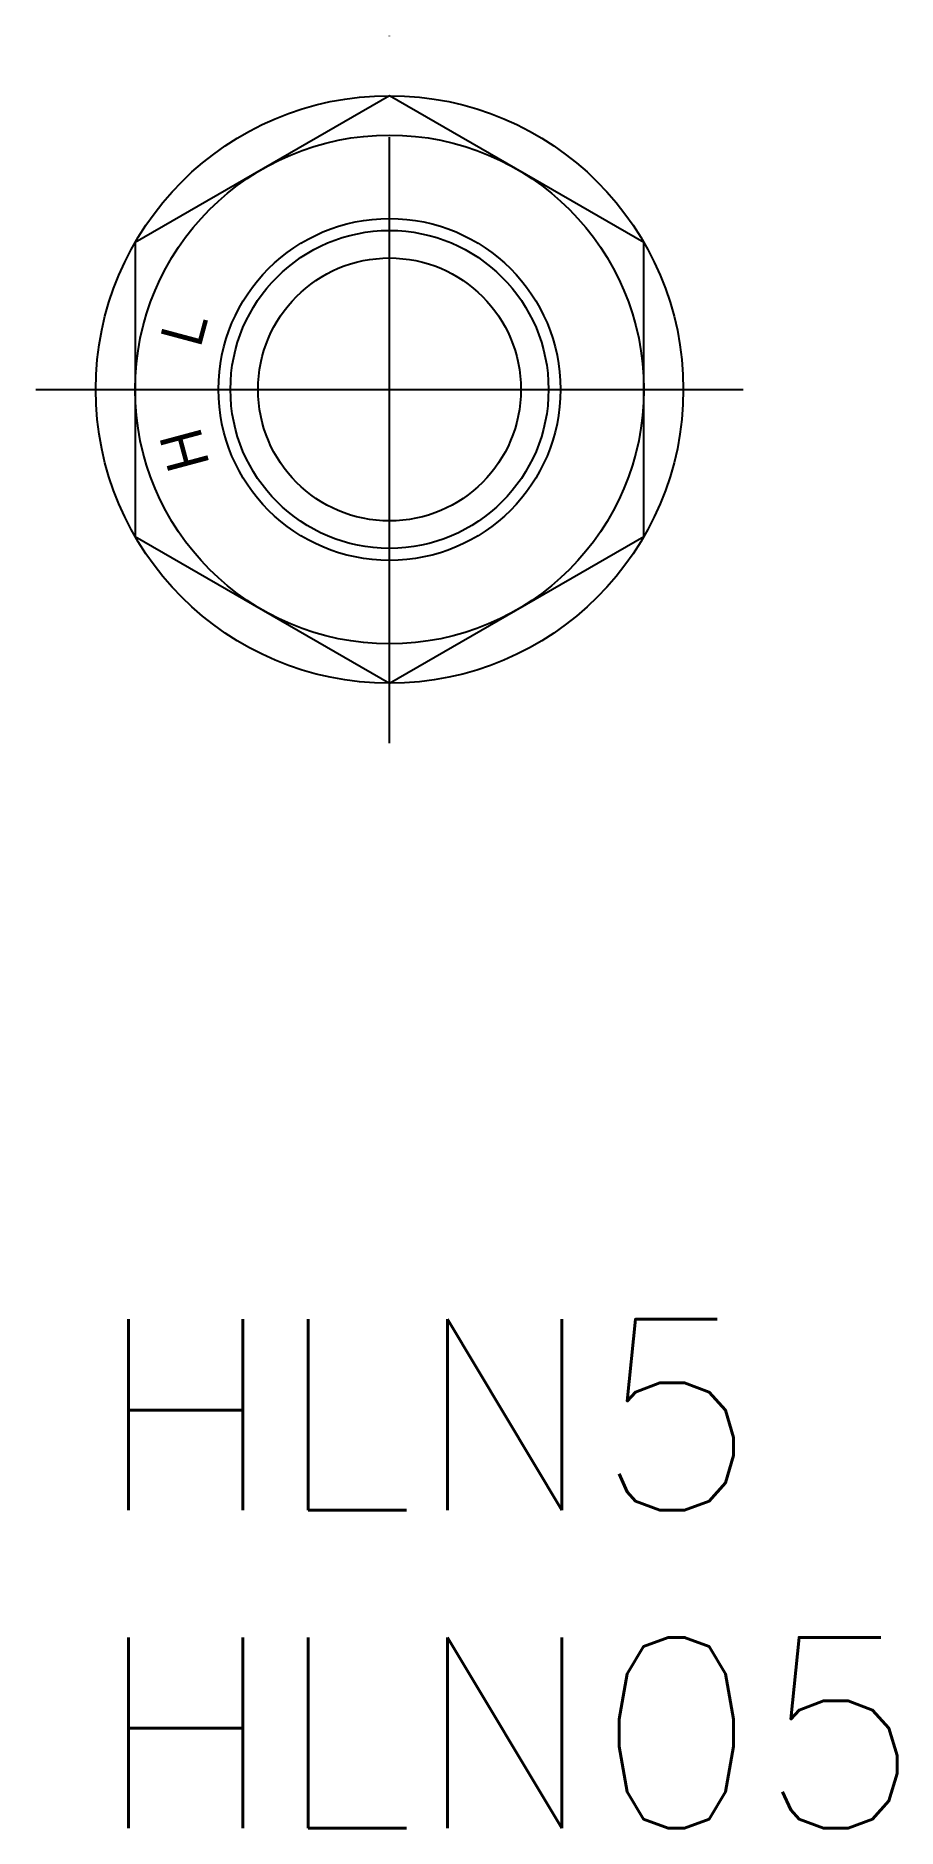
# Model space of a CAD drawing. Extents: x -0.9 to 52.1, y -8 to 20.2.
# Drawn here: x -0.94 to 12.6, y -8 to 20.18 of the extents above.
import ezdxf

# ---------------------------------------------------------------- set-up
doc = ezdxf.new("R2010")
doc.units = 0
doc.header["$LTSCALE"] = 0.5
doc.linetypes.add('CENTER', pattern=[50.8, 31.75, -6.35, 6.35, -6.35])
doc.linetypes.add('CENTER2', pattern=[28.575, 19.05, -3.175, 3.175, -3.175])
for name, color, linetype in [('MSM_CENTER', 1, 'CENTER'), ('MSM_CONTINUOUS', 7, 'CONTINUOUS'), ('MSM_NARROW', 5, 'CONTINUOUS'), ('MSM_PART_NUMBER', 7, 'CONTINUOUS')]:
    doc.layers.add(name, color=color, linetype=linetype)
doc.styles.get("Standard").update_dxf_attribs({"font": 'txt.shx', "height": 3, "bigfont": 'bigfont.shx'})

msp = doc.modelspace()

# ---------------------------------------------------------------- linework, layer by layer
at = {"layer": 'MSM_CENTER', "linetype": 'CENTER2'}
msp.add_line((4.619, 9.059), (4.619, 20.179), dxfattribs=at)
at = {"layer": 'MSM_CENTER'}
msp.add_line((-0.941, 14.619), (10.179, 14.619), dxfattribs=at)
at = {"layer": 'MSM_CONTINUOUS'}
for p, q in [((4.619, 19.238), (0.619, 16.928)), ((8.619, 16.928), (4.619, 19.238)), ((0.619, 16.928), (0.619, 12.309)), ((8.619, 12.309), (8.619, 16.928)), ((0.619, 12.309), (4.619, 10)), ((4.619, 10), (8.619, 12.309))]:
    msp.add_line(p, q, dxfattribs=at)
for radius in [4.619, 4, 2.688, 2.067]:
    msp.add_circle((4.619, 14.619), radius, dxfattribs=at)
at = {"layer": 'MSM_NARROW'}
msp.add_circle((4.619, 14.619), 2.5, dxfattribs=at)

# ---------------------------------------------------------------- texts
at = {"layer": 'MSM_CONTINUOUS', "linetype": 'CONTINUOUS'}
for s, rotation, p in [('Ｌ', 75, (1.669, 15.066)), ('Ｈ', 105, (1.889, 13.368))]:
    msp.add_text(s, height=0.75, rotation=rotation, dxfattribs=at).set_placement(p)
at = {"layer": 'MSM_PART_NUMBER'}
for s, p in [('HLN5', (0, -3)), ('HLN05', (0, -8))]:
    msp.add_text(s, height=3, dxfattribs=at).set_placement(p)

doc.saveas('drawing.dxf')
